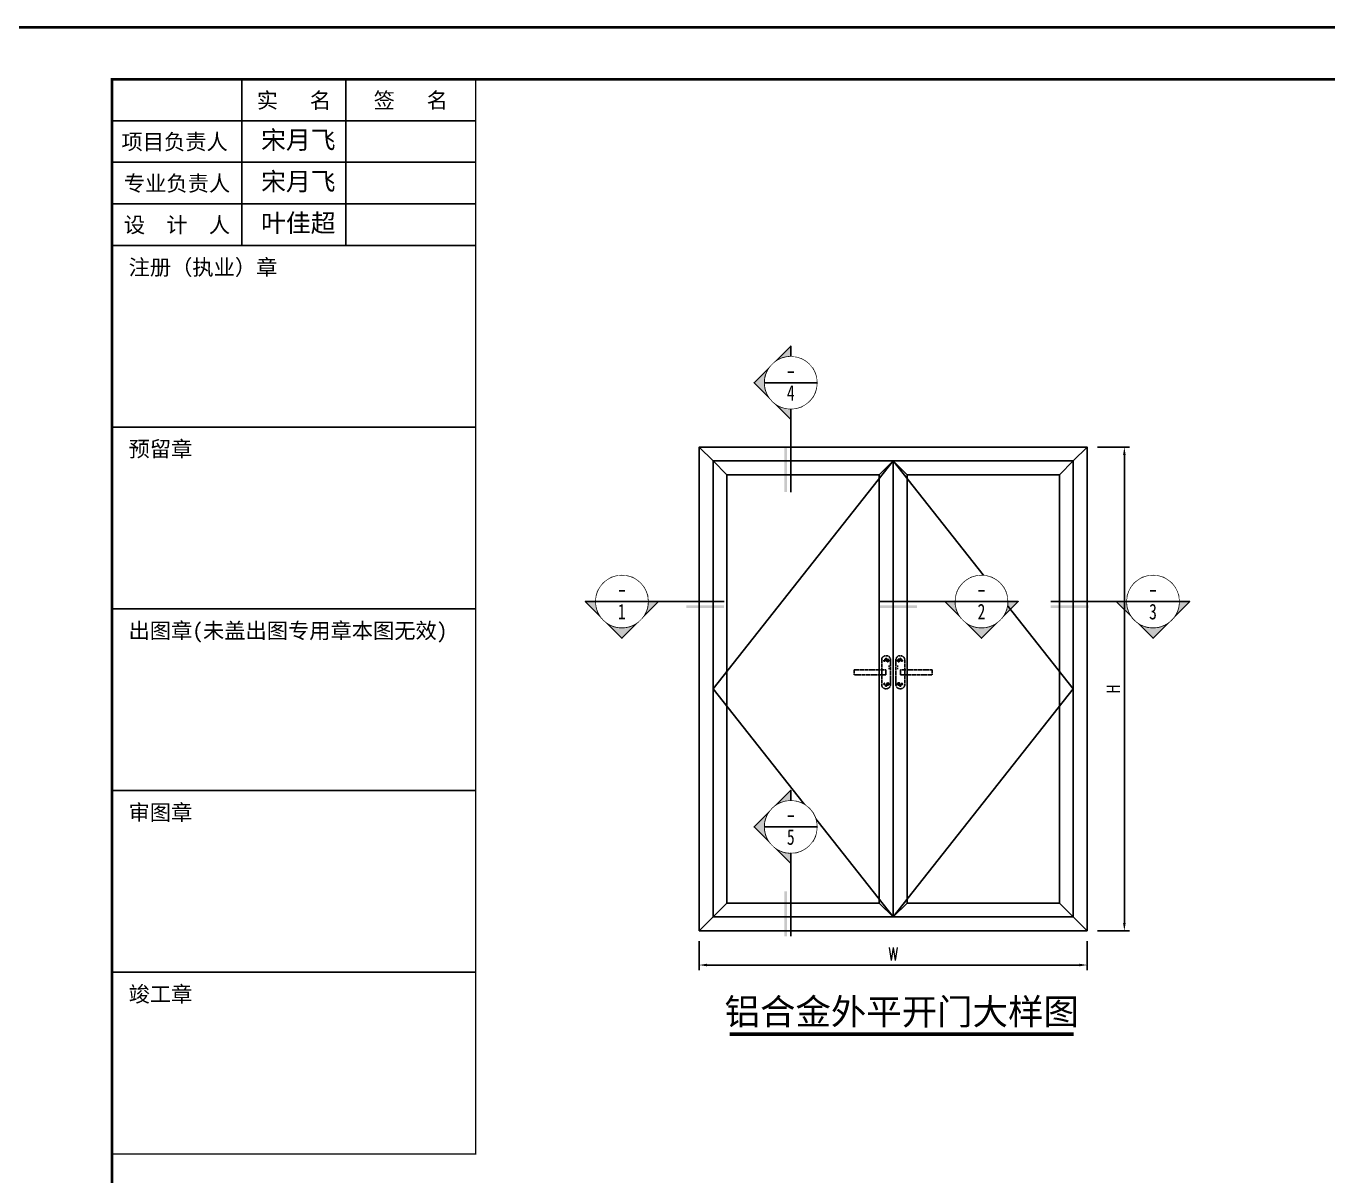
# Model space of a CAD drawing. Extents: x -160106 to 966792, y -663931 to 1550022.
# Drawn here: x -31219 to -30467, y -86229 to -85564 of the extents above; entities that cross this region are included whole.
import ezdxf
from ezdxf.enums import TextEntityAlignment as Align

# ---------------------------------------------------------------- set-up
doc = ezdxf.new("R2010")
doc.units = 0
doc.linetypes.add('ZN-DASH', pattern=[0.35, 0.25, -0.1])
for name, color, linetype in [('!ZN1-填充-8', 8, 'Continuous'), ('!ZN1-标注-173', 173, 'Continuous'), ('!ZN3-玻璃幕墙-4', 4, 'Continuous'), ('!ZN4-配件-11', 11, 'Continuous'), ('!ZN7-符号-173', 173, 'Continuous'), ('!ZN7-索引-3', 3, 'Continuous'), ('0-cxFrame', 155, 'Continuous'), ('qianming', 155, 'Continuous')]:
    doc.layers.add(name, color=color, linetype=linetype)
doc.layers.add('0-cxText', color=131, linetype='Continuous', lineweight=25)
doc.styles.add('cx_biaoti', font='')
doc.styles.add('cx_tuming', font='simhei.ttf')
doc.styles.add('cx_tuqian1', font='')
doc.styles.add('ZNDimTStyle', font='ROMANS.shx', dxfattribs={"width": 0.7, "bigfont": 'CHINESE.shx'})
doc.styles.add('中南符号', font='simhei.ttf')
doc.styles.add('图框宋体', font='', dxfattribs={"width": 0.75})
doc.styles.add('黑体', font='simhei.ttf', dxfattribs={"height": 12})
doc.styles.get('cx_biaoti').set_extended_font_data('SimSun')
doc.styles.get('cx_tuqian1').set_extended_font_data('SimSun')
doc.styles.get('图框宋体').set_extended_font_data('SimSun')
doc.dimstyles.new('ZN机械-3-1', dxfattribs={"dimscale": 3, "dimtxt": 2.5, "dimasz": 1.5, "dimexe": 1, "dimexo": 2, "dimgap": 0.9, "dimtad": 1, "dimdec": 0, "dimzin": 0, "dimdsep": 46, "dimtxsty": 'ZNDimTStyle', "dimcen": 2.5, "dimdle": 1, "dimclrd": 173, "dimclre": 173, "dimclrt": 7, "dimazin": 2, "dimtfac": 1, "dimtdec": 0, "dimtix": 1, "dimtmove": 2, "dimatfit": 3, "dimfxl": 0, "dimfrac": 2, "dimtolj": 1, "dimtzin": 0, "dimarcsym": 0})

# ---------------------------------------------------------------- blocks, each defined once
blk = doc.blocks.new('zjcx_lan_xinxi(Dragon)')
for p, q in [((7000, -3200), (0, -3200)), ((7000, -6700), (0, -6700)), ((7000, -10200), (0, -10200)), ((7000, -13700), (0, -13700)), ((7000, -17200), (0, -17200))]:
    blk.add_line(p, q)
at = {"const_width": 25}
blk.add_lwpolyline([(0, -20700), (7000, -20700), (7000, 0), (0, 0)], close=True, dxfattribs=at)
for points in [[(2500, -3200), (2500, 0)], [(4500, -3200), (4500, 0)], [(0, -800), (7000, -800)], [(0, -1600), (7000, -1600)], [(0, -2400), (7000, -2400)]]:
    blk.add_lwpolyline(points)
for points in [[(7000, -3200), (7000, 0)], [(0, -3200), (7000, -3200)], [(0, -20700), (7000, -20700), (7000, -3200)], [(0, -20700), (7000, -20700)]]:
    blk.add_lwpolyline(points, dxfattribs=at)
at = {"style": '图框宋体'}
for s, p in [('实   名', (3500, -400)), ('签   名', (5750, -400)), ('项目负责人', (1204, -1200)), ('专业负责人', (1250, -2000)), ('设  计  人', (1250, -2800))]:
    blk.add_text(s, height=300, dxfattribs=at).set_placement(p, align=Align.MIDDLE)
for s, p in [('注册（执业）章', (318, -3771)), ('预留章', (318, -7271)), ('出图章(未盖出图专用章本图无效)', (318, -10771)), ('审图章', (318, -14271)), ('竣工章', (318, -17771))]:
    blk.add_text(s, height=300, dxfattribs=at).set_placement(p)
blk = doc.blocks.new('T-信息(Dragon)')
at = {"layer": '0-cxFrame'}
blk.add_blockref('zjcx_lan_xinxi(Dragon)', (0, 0), dxfattribs=at)
at = {"layer": 'qianming', "color": 3, "style": 'cx_biaoti'}
for s, p in [('宋月飞', (3585, -1168)), ('宋月飞', (3585, -1968)), ('叶佳超', (3585, -2768))]:
    blk.add_text(s, height=350, dxfattribs=at).set_placement(p, align=Align.MIDDLE_CENTER)
blk = doc.blocks.new('TK22.A2 L(Dragon)')
at = {"layer": '0-cxFrame', "color": 7, "const_width": 0.5}
blk.add_lwpolyline([(0, 0), (-594, 0), (-594, 420), (0, 420)], close=True, dxfattribs=at)
at = {"layer": '0-cxFrame', "const_width": 0.5}
blk.add_lwpolyline([(-80, 10), (-574, 10), (-574, 410), (-80, 410)], close=True, dxfattribs=at)
at = {"layer": '0-cxFrame', "xscale": 0.01, "yscale": 0.01, "zscale": 0.01}
blk.add_blockref('T-信息(Dragon)', (-574, 410), dxfattribs=at)
at = {"style": '黑体', "flags": 4}
blk.add_attdef('图幅', text='', height=3.3, dxfattribs=at).set_placement((-40, 3), align=Align.RIGHT)
at = {"layer": '0-cxText', "flags": 4}
for tag, height, style, p in [('建设单位', 3.5, 'cx_tuming', (-45, 240)), ('项目名称', 3.5, 'cx_tuming', (-45, 210)), ('子项名称', 3.5, 'cx_tuming', (-45, 180)), ('工程编号', 3.3, 'cx_tuqian1', (-35, 165)), ('图名1', 3.5, 'cx_tuming', (-45, 87)), ('图名2', 3.5, 'cx_tuming', (-45, 79)), ('图名3', 3.5, 'cx_tuming', (-45, 71)), ('出图日期', 3.3, 'cx_tuqian1', (-39, 60)), ('专业', 3.3, 'cx_tuqian1', (-55, 52)), ('图号', 3.3, 'cx_tuqian1', (-55, 44)), ('版次', 3.3, 'cx_tuqian1', (-20, 44))]:
    blk.add_attdef(tag, text='', height=height, dxfattribs=dict(at, style=style)).set_placement(p, align=Align.MIDDLE)
at = {"layer": 'Defpoints', "color": 6, "flags": 4}
for tag, height, style, p in [('tufu', 3.3, '黑体', (-12, 12)), ('dwfname', 4, 'cx_tuqian1', (-80, 3))]:
    blk.add_attdef(tag, text='', height=height, dxfattribs=dict(at, style=style)).set_placement(p, align=Align.RIGHT)
blk = doc.blocks.new('ZS-M')
at = {"layer": '!ZN4-配件-11', "linetype": 'ZN-DASH', "ltscale": 15}
for p, q in [((8.3, 21.4), (11.9, 21.4)), ((8.3, 13.3), (11.9, 13.3))]:
    blk.add_line(p, q, dxfattribs=at)
blk.add_lwpolyline([(11.9, -55.1, -0.394027), (-11.9, -55.1, -0.20765), (-15.8, -46.4), (-15.8, 46.4, -0.207545), (-11.9, 55.1, -0.393898), (11.9, 55.2, -0.208065), (15.7, 46.4), (15.7, -46.4, -0.20791)], format="xyb", close=True, dxfattribs=at)
blk.add_lwpolyline([(-0.2, 9.1), (-0.2, -9.1), (-115, -9.1), (-115, 9.1)], close=True, dxfattribs=at)
for centre, radius in [((0, 48), 2.5), ((6, 42.5), 4.5), ((-6, 42.5), 2.5), ((6, 42.5), 2.5), ((-6, -42.5), 2.5), ((0, -48), 2.5), ((6, -42.5), 4.5), ((6, -42.5), 2.5)]:
    blk.add_circle(centre, radius, dxfattribs=at)
blk = doc.blocks.new('*U3619')
at = {"const_width": 0.7}
blk.add_lwpolyline([(0, 0), (66.19, 0)], dxfattribs=at)
at = {"color": 0, "style": '中南符号', "flags": 8}
blk.add_attdef('图名', text='', height=5, dxfattribs=at).set_placement((33.1, 1.85), align=Align.CENTER)
blk.add_attdef('比例', (68.99, 1.85), '', height=4, dxfattribs=at)
blk = doc.blocks.new('*U1744')
h = blk.add_hatch(color=256)
h.paths.add_polyline_path([(13.64, 2.54), (10.1, -1), (12.17, -1, -0.198912)])
h.paths.add_polyline_path([(20.71, 2.54), (17.17, 6.07), (13.64, 2.54, -0.414214)])
h.paths.add_polyline_path([(22.17, -1), (24.24, -1), (20.71, 2.54, -0.198912)])
for points in [[(13.64, 2.54, -0.414214), (20.71, 2.54), (17.17, 6.07), (13.64, 2.54, -0.414214)], [(10.1, -1), (12.17, -1, -0.198912), (13.64, 2.54), (10.1, -1)], [(22.17, -1), (24.24, -1), (20.71, 2.54, -0.198912), (22.17, -1)]]:
    blk.add_lwpolyline(points, format="xyb", close=True)
at = {"ltscale": 10}
blk.add_circle((17.17, -1), 5, dxfattribs=at)
at = {"linetype": 'Continuous'}
for points in [[(-2.5, 0.25), (-2.5, -0.25), (2.5, 0.25), (2.5, -0.25)], [(-0.23, 0.25), (-0.23, -0.25), (4.77, 0.25), (4.77, -0.25)]]:
    blk.add_trace(points, dxfattribs=at)
blk.add_wipeout([(17.26, 4), (17.63, 3.98), (18, 3.94), (18.36, 3.86), (18.72, 3.76), (19.06, 3.63), (19.4, 3.48), (19.73, 3.3), (20.04, 3.1), (20.33, 2.88), (20.61, 2.64), (20.87, 2.37), (21.11, 2.09), (21.33, 1.79), (21.52, 1.48), (21.69, 1.15), (21.84, 0.81), (21.96, 0.46), (22.05, 0.1), (22.12, -0.26), (22.16, -0.63), (22.18, -1), (22.16, -1.37), (22.12, -1.74), (22.05, -2.1), (21.96, -2.46), (21.84, -2.81), (21.69, -3.15), (21.52, -3.48), (21.33, -3.79), (21.11, -4.09), (20.87, -4.37), (20.61, -4.64), (20.33, -4.88), (20.04, -5.1), (19.73, -5.3), (19.4, -5.48), (19.06, -5.63), (18.72, -5.76), (18.36, -5.86), (18, -5.94), (17.63, -5.98), (17.26, -6), (16.89, -6), (16.52, -5.96), (16.16, -5.9), (15.8, -5.81), (15.45, -5.7), (15.11, -5.56), (14.78, -5.42), (14.46, -5.21), (14.15, -4.99), (13.87, -4.76), (13.6, -4.51), (13.35, -4.23), (13.12, -3.94), (12.91, -3.64), (12.73, -3.31), (12.57, -2.98), (12.44, -2.63), (12.33, -2.28), (12.25, -1.92), (12.2, -1.55), (12.17, -1.18), (12.17, -0.82), (12.2, -0.45), (12.25, -0.08), (12.33, 0.28), (12.44, 0.63), (12.57, 0.98), (12.73, 1.31), (12.91, 1.64), (13.12, 1.94), (13.35, 2.23), (13.6, 2.51), (13.87, 2.76), (14.15, 2.99), (14.46, 3.21), (14.78, 3.4), (15.11, 3.56), (15.45, 3.7), (15.8, 3.81), (16.16, 3.9), (16.52, 3.96), (16.89, 4)], dxfattribs=at)
blk.add_line((12.17, -1), (22.18, -1), dxfattribs=at)
blk.add_lwpolyline([(12.17, -1), (8.18, -1), (-2.5, -1)], dxfattribs=at)
at = {"color": 0, "style": '中南符号', "width": 0.692568}
blk.add_attdef('图号', text='', height=3, rotation=180, dxfattribs=at).set_placement((20.91, 2.44), (13.44, 2.44), align=Align.FIT)
at = {"color": 0, "style": '中南符号'}
blk.add_attdef('视图', text='', height=3, rotation=180, dxfattribs=at).set_placement((17.17, -1), align=Align.BOTTOM_CENTER)
blk = doc.blocks.new('*U1745')
h = blk.add_hatch(color=256)
h.paths.add_polyline_path([(15.04, 2.54), (11.5, -1), (13.57, -1, -0.198912)])
h.paths.add_polyline_path([(22.11, 2.54), (18.57, 6.07), (15.04, 2.54, -0.414214)])
h.paths.add_polyline_path([(23.57, -1), (25.64, -1), (22.11, 2.54, -0.198912)])
for points in [[(15.04, 2.54, -0.414214), (22.11, 2.54), (18.57, 6.07), (15.04, 2.54, -0.414214)], [(11.5, -1), (13.57, -1, -0.198912), (15.04, 2.54), (11.5, -1)], [(23.57, -1), (25.64, -1), (22.11, 2.54, -0.198912), (23.57, -1)]]:
    blk.add_lwpolyline(points, format="xyb", close=True)
at = {"ltscale": 10}
blk.add_circle((18.57, -1), 5, dxfattribs=at)
at = {"linetype": 'Continuous'}
for points in [[(-2.5, 0.25), (-2.5, -0.25), (2.5, 0.25), (2.5, -0.25)], [(1.17, 0.25), (1.17, -0.25), (6.17, 0.25), (6.17, -0.25)]]:
    blk.add_trace(points, dxfattribs=at)
blk.add_wipeout([(18.66, 4), (19.03, 3.98), (19.4, 3.94), (19.76, 3.86), (20.12, 3.76), (20.47, 3.63), (20.8, 3.48), (21.13, 3.3), (21.44, 3.1), (21.73, 2.88), (22.01, 2.64), (22.27, 2.37), (22.51, 2.09), (22.73, 1.79), (22.92, 1.48), (23.09, 1.15), (23.24, 0.81), (23.36, 0.46), (23.45, 0.1), (23.52, -0.26), (23.56, -0.63), (23.58, -1), (23.56, -1.37), (23.52, -1.74), (23.45, -2.1), (23.36, -2.46), (23.24, -2.81), (23.09, -3.15), (22.92, -3.48), (22.73, -3.79), (22.51, -4.09), (22.27, -4.37), (22.01, -4.64), (21.73, -4.88), (21.44, -5.1), (21.13, -5.3), (20.8, -5.48), (20.47, -5.63), (20.12, -5.76), (19.76, -5.86), (19.4, -5.94), (19.03, -5.98), (18.66, -6), (18.29, -6), (17.93, -5.96), (17.56, -5.9), (17.2, -5.81), (16.85, -5.7), (16.51, -5.56), (16.18, -5.42), (15.86, -5.21), (15.55, -4.99), (15.27, -4.76), (15, -4.51), (14.75, -4.23), (14.52, -3.94), (14.32, -3.64), (14.13, -3.31), (13.97, -2.98), (13.84, -2.63), (13.73, -2.28), (13.65, -1.92), (13.6, -1.55), (13.57, -1.18), (13.57, -0.82), (13.6, -0.45), (13.65, -0.08), (13.73, 0.28), (13.84, 0.63), (13.97, 0.98), (14.13, 1.31), (14.32, 1.64), (14.52, 1.94), (14.75, 2.23), (15, 2.51), (15.27, 2.76), (15.55, 2.99), (15.86, 3.21), (16.18, 3.4), (16.51, 3.56), (16.85, 3.7), (17.2, 3.81), (17.56, 3.9), (17.93, 3.96), (18.29, 4)], dxfattribs=at)
blk.add_line((18.57, -6.01), (18.57, 4.01), dxfattribs=at)
blk.add_lwpolyline([(13.57, -1), (9.58, -1), (-2.5, -1)], dxfattribs=at)
at = {"color": 0, "style": '中南符号'}
blk.add_attdef('视图', text='', height=3, rotation=270, dxfattribs=at).set_placement((18.57, -1), align=Align.BOTTOM_CENTER)
at = {"color": 0, "style": '中南符号', "width": 0.692568}
blk.add_attdef('图号', text='', height=3, rotation=270, dxfattribs=at).set_placement((15.13, 2.74), (15.13, -4.73), align=Align.FIT)
blk = doc.blocks.new('*D3672')
at = {"layer": '!ZN1-标注-173', "color": 173, "lineweight": -2, "ltscale": 30, "transparency": 16777216}
for p, q in [((-30830.55, -86093.2), (-30830.55, -86110.02)), ((-30606.55, -86093.2), (-30606.55, -86110.02)), ((-30826.05, -86107.02), (-30611.05, -86107.02))]:
    blk.add_line(p, q, dxfattribs=at)
at = {"layer": '!ZN1-标注-173', "color": 173, "ltscale": 30, "transparency": 16777216}
for points in [[(-30826.05, -86106.27), (-30826.05, -86107.77), (-30830.55, -86107.02)], [(-30611.05, -86106.27), (-30611.05, -86107.77), (-30606.55, -86107.02)]]:
    blk.add_solid(points, dxfattribs=at)
at = {"layer": 'Defpoints', "color": 0, "ltscale": 30, "transparency": 16777216}
for p in [(-30830.55, -86087.2), (-30606.55, -86087.2), (-30606.55, -86107.02)]:
    blk.add_point(p, dxfattribs=at)
at = {"layer": '!ZN1-标注-173', "color": 7, "ltscale": 30, "transparency": 16777216, "insert": (-30718.55, -86100.57), "char_height": 7.5, "attachment_point": 5, "style": 'ZNDimTStyle'}
blk.add_mtext('\\A1;W', dxfattribs=at)
blk = doc.blocks.new('*D3673')
at = {"layer": '!ZN1-标注-173', "color": 173, "lineweight": -2, "ltscale": 30, "transparency": 16777216}
for p, q in [((-30600.55, -85807.73), (-30582.05, -85807.73)), ((-30585.05, -86082.7), (-30585.05, -85812.23)), ((-30600.55, -86087.2), (-30582.05, -86087.2))]:
    blk.add_line(p, q, dxfattribs=at)
at = {"layer": '!ZN1-标注-173', "color": 173, "ltscale": 30, "transparency": 16777216}
for points in [[(-30585.8, -85812.23), (-30584.3, -85812.23), (-30585.05, -85807.73)], [(-30585.8, -86082.7), (-30584.3, -86082.7), (-30585.05, -86087.2)]]:
    blk.add_solid(points, dxfattribs=at)
at = {"layer": 'Defpoints', "color": 0, "ltscale": 30, "transparency": 16777216}
for p in [(-30606.55, -85807.73), (-30585.05, -85807.73), (-30606.55, -86087.2)]:
    blk.add_point(p, dxfattribs=at)
at = {"layer": '!ZN1-标注-173', "color": 7, "ltscale": 30, "transparency": 16777216, "insert": (-30591.5, -85947.47), "char_height": 7.5, "attachment_point": 5, "rotation": 90, "style": 'ZNDimTStyle'}
blk.add_mtext('\\A1;H', dxfattribs=at)
blk = doc.blocks.new('*U3649')
h = blk.add_hatch(color=256)
h.paths.add_polyline_path([(13.64, -2.54), (10.1, 1), (12.17, 1, 0.198912)])
h.paths.add_polyline_path([(20.71, -2.54), (17.17, -6.07), (13.64, -2.54, 0.414214)])
h.paths.add_polyline_path([(22.17, 1), (24.24, 1), (20.71, -2.54, 0.198912)])
for points in [[(10.1, 1), (12.17, 1, 0.198912), (13.64, -2.54), (10.1, 1)], [(22.17, 1), (24.24, 1), (20.71, -2.54, 0.198912), (22.17, 1)], [(13.64, -2.54, 0.414214), (20.71, -2.54), (17.17, -6.07), (13.64, -2.54, 0.414214)]]:
    blk.add_lwpolyline(points, format="xyb", close=True)
at = {"ltscale": 10}
blk.add_circle((17.17, 1), 5, dxfattribs=at)
at = {"linetype": 'Continuous'}
for points in [[(-2.5, -0.25), (-2.5, 0.25), (2.5, -0.25), (2.5, 0.25)], [(-0.23, -0.25), (-0.23, 0.25), (4.77, -0.25), (4.77, 0.25)]]:
    blk.add_trace(points, dxfattribs=at)
blk.add_wipeout([(17.26, 6), (17.63, 5.98), (18, 5.94), (18.36, 5.86), (18.72, 5.76), (19.06, 5.63), (19.4, 5.48), (19.73, 5.3), (20.04, 5.1), (20.33, 4.88), (20.61, 4.64), (20.87, 4.37), (21.11, 4.09), (21.33, 3.79), (21.52, 3.48), (21.69, 3.15), (21.84, 2.81), (21.96, 2.46), (22.05, 2.1), (22.12, 1.74), (22.16, 1.37), (22.18, 1), (22.16, 0.63), (22.12, 0.26), (22.05, -0.1), (21.96, -0.46), (21.84, -0.81), (21.69, -1.15), (21.52, -1.48), (21.33, -1.79), (21.11, -2.09), (20.87, -2.37), (20.61, -2.64), (20.33, -2.88), (20.04, -3.1), (19.73, -3.3), (19.4, -3.48), (19.06, -3.63), (18.72, -3.76), (18.36, -3.86), (18, -3.94), (17.63, -3.98), (17.26, -4), (16.89, -4), (16.52, -3.96), (16.16, -3.9), (15.8, -3.81), (15.45, -3.7), (15.11, -3.56), (14.78, -3.42), (14.46, -3.21), (14.15, -2.99), (13.87, -2.76), (13.6, -2.51), (13.35, -2.23), (13.12, -1.94), (12.91, -1.64), (12.73, -1.31), (12.57, -0.98), (12.44, -0.63), (12.33, -0.28), (12.25, 0.08), (12.2, 0.45), (12.17, 0.82), (12.17, 1.18), (12.2, 1.55), (12.25, 1.92), (12.33, 2.28), (12.44, 2.63), (12.57, 2.98), (12.73, 3.31), (12.91, 3.64), (13.12, 3.94), (13.35, 4.23), (13.6, 4.51), (13.87, 4.76), (14.15, 4.99), (14.46, 5.21), (14.78, 5.4), (15.11, 5.56), (15.45, 5.7), (15.8, 5.81), (16.16, 5.9), (16.52, 5.96), (16.89, 6)], dxfattribs=at)
blk.add_line((22.18, 1), (12.17, 1), dxfattribs=at)
blk.add_lwpolyline([(12.17, 1), (8.18, 1), (-2.5, 1)], dxfattribs=at)
at = {"color": 0, "style": '中南符号'}
blk.add_attdef('视图', text='', height=3, dxfattribs=at).set_placement((17.17, 1), align=Align.BOTTOM_CENTER)
at = {"color": 0, "style": '中南符号', "width": 0.692568}
blk.add_attdef('图号', text='', height=3, dxfattribs=at).set_placement((13.43, -2.44), (20.9, -2.44), align=Align.FIT)
blk = doc.blocks.new('*U3650')
h = blk.add_hatch(color=256)
h.paths.add_polyline_path([(13.64, -2.54), (10.1, 1), (12.17, 1, 0.198912)])
h.paths.add_polyline_path([(20.71, -2.54), (17.17, -6.07), (13.64, -2.54, 0.414214)])
h.paths.add_polyline_path([(22.17, 1), (24.24, 1), (20.71, -2.54, 0.198912)])
for points in [[(10.1, 1), (12.17, 1, 0.198912), (13.64, -2.54), (10.1, 1)], [(22.17, 1), (24.24, 1), (20.71, -2.54, 0.198912), (22.17, 1)], [(13.64, -2.54, 0.414214), (20.71, -2.54), (17.17, -6.07), (13.64, -2.54, 0.414214)]]:
    blk.add_lwpolyline(points, format="xyb", close=True)
at = {"ltscale": 10}
blk.add_circle((17.17, 1), 5, dxfattribs=at)
at = {"linetype": 'Continuous'}
for points in [[(-2.5, -0.25), (-2.5, 0.25), (2.5, -0.25), (2.5, 0.25)], [(-0.23, -0.25), (-0.23, 0.25), (4.77, -0.25), (4.77, 0.25)]]:
    blk.add_trace(points, dxfattribs=at)
blk.add_wipeout([(17.26, 6), (17.63, 5.98), (18, 5.94), (18.36, 5.86), (18.72, 5.76), (19.06, 5.63), (19.4, 5.48), (19.73, 5.3), (20.04, 5.1), (20.33, 4.88), (20.61, 4.64), (20.87, 4.37), (21.11, 4.09), (21.33, 3.79), (21.52, 3.48), (21.69, 3.15), (21.84, 2.81), (21.96, 2.46), (22.05, 2.1), (22.12, 1.74), (22.16, 1.37), (22.18, 1), (22.16, 0.63), (22.12, 0.26), (22.05, -0.1), (21.96, -0.46), (21.84, -0.81), (21.69, -1.15), (21.52, -1.48), (21.33, -1.79), (21.11, -2.09), (20.87, -2.37), (20.61, -2.64), (20.33, -2.88), (20.04, -3.1), (19.73, -3.3), (19.4, -3.48), (19.06, -3.63), (18.72, -3.76), (18.36, -3.86), (18, -3.94), (17.63, -3.98), (17.26, -4), (16.89, -4), (16.52, -3.96), (16.16, -3.9), (15.8, -3.81), (15.45, -3.7), (15.11, -3.56), (14.78, -3.42), (14.46, -3.21), (14.15, -2.99), (13.87, -2.76), (13.6, -2.51), (13.35, -2.23), (13.12, -1.94), (12.91, -1.64), (12.73, -1.31), (12.57, -0.98), (12.44, -0.63), (12.33, -0.28), (12.25, 0.08), (12.2, 0.45), (12.17, 0.82), (12.17, 1.18), (12.2, 1.55), (12.25, 1.92), (12.33, 2.28), (12.44, 2.63), (12.57, 2.98), (12.73, 3.31), (12.91, 3.64), (13.12, 3.94), (13.35, 4.23), (13.6, 4.51), (13.87, 4.76), (14.15, 4.99), (14.46, 5.21), (14.78, 5.4), (15.11, 5.56), (15.45, 5.7), (15.8, 5.81), (16.16, 5.9), (16.52, 5.96), (16.89, 6)], dxfattribs=at)
blk.add_line((22.18, 1), (12.17, 1), dxfattribs=at)
blk.add_lwpolyline([(12.17, 1), (8.18, 1), (-2.5, 1)], dxfattribs=at)
at = {"color": 0, "style": '中南符号'}
blk.add_attdef('视图', text='', height=3, dxfattribs=at).set_placement((17.17, 1), align=Align.BOTTOM_CENTER)
at = {"color": 0, "style": '中南符号', "width": 0.692568}
blk.add_attdef('图号', text='', height=3, dxfattribs=at).set_placement((13.43, -2.44), (20.9, -2.44), align=Align.FIT)

msp = doc.modelspace()

# ---------------------------------------------------------------- linework, layer by layer
at = {"layer": '!ZN1-填充-8', "ltscale": 10}
for points in [[(-30822.55, -85947.47), (-30718.55, -85815.73)], [(-30614.55, -85947.47), (-30718.55, -85815.73)], [(-30822.55, -85947.47), (-30718.55, -86079.2)], [(-30614.55, -85947.47), (-30718.55, -86079.2)]]:
    msp.add_lwpolyline(points, dxfattribs=at)
at = {"layer": '!ZN3-玻璃幕墙-4'}
for p, q in [((-30822.55, -85815.73), (-30830.55, -85807.73)), ((-30614.55, -85815.73), (-30606.55, -85807.73)), ((-30814.55, -85823.73), (-30822.55, -85815.73)), ((-30726.55, -85823.73), (-30718.55, -85815.73)), ((-30718.55, -85815.73), (-30718.55, -86079.2)), ((-30718.55, -85815.73), (-30718.55, -86079.2)), ((-30710.55, -85823.73), (-30718.55, -85815.73)), ((-30622.55, -85823.73), (-30614.55, -85815.73)), ((-30814.55, -86071.2), (-30822.55, -86079.2)), ((-30726.55, -86071.2), (-30718.55, -86079.2)), ((-30710.55, -86071.2), (-30718.55, -86079.2)), ((-30622.55, -86071.2), (-30614.55, -86079.2)), ((-30822.55, -86079.2), (-30830.55, -86087.2)), ((-30614.55, -86079.2), (-30606.55, -86087.2))]:
    msp.add_line(p, q, dxfattribs=at)
for points in [[(-30606.55, -86087.2), (-30830.55, -86087.2), (-30830.55, -85807.73), (-30606.55, -85807.73)], [(-30614.55, -86079.2), (-30822.55, -86079.2), (-30822.55, -85815.73), (-30614.55, -85815.73)], [(-30814.55, -85823.73), (-30726.55, -85823.73), (-30726.55, -86071.2), (-30814.55, -86071.2)], [(-30622.55, -85823.73), (-30710.55, -85823.73), (-30710.55, -86071.2), (-30622.55, -86071.2)]]:
    msp.add_lwpolyline(points, close=True, dxfattribs=at)

# ---------------------------------------------------------------- block references
at = {"layer": '!ZN4-配件-11', "yscale": 0.16, "zscale": 0.16}
for p, xscale in [((-30722.67, -85937.85), 0.16), ((-30714.43, -85937.85), -0.16)]:
    msp.add_blockref('ZS-M', p, dxfattribs=dict(at, xscale=xscale))
at = {"layer": '!ZN7-符号-173', "color": 7, "ltscale": 30}
ref = msp.add_blockref('*U3619', (-30812.9, -86147.01), dxfattribs=dict(at, xscale=3, yscale=3, zscale=3))
ref.add_attrib('图名', '铝合金外平开门大样图', dxfattribs={"layer": '0', "color": 0, "height": 15, "style": '中南符号'}).set_placement((-30713.61, -86141.47), align=Align.CENTER)
at = {"layer": '0-cxFrame', "xscale": 3, "yscale": 3, "zscale": 3}
msp.add_blockref('TK22.A2 L(Dragon)', (-29447.62, -86825.19), dxfattribs=at)

# ---------------------------------------------------------------- dimensions: what is measured, and where the dimension line sits
at = {"layer": '!ZN1-标注-173', "ltscale": 30}
dim = msp.add_linear_dim(base=(-30585.05, -85807.73), p1=(-30606.55, -86087.2), p2=(-30606.55, -85807.73), angle=90, text='H', dimstyle='ZN机械-3-1', dxfattribs=at)
dim.commit()
dim.dimension.update_dxf_attribs({"geometry": '*D3673', "text_midpoint": (-30591.5, -85947.47)})

# ---------------------------------------------------------------- next in the draw order: block references
at = {"layer": '!ZN7-索引-3', "color": 7, "ltscale": 30, "xscale": 3, "yscale": 3, "zscale": 3}
for name, p, rotation, values in [('*U1745', (-30780.67, -85826.29), 90, {'视图': '-', '图号': '  4  '}), ('*U1744', (-30823.69, -85899.99), 180, {'视图': '-', '图号': '  1  '}), ('*U1745', (-30780.67, -86082.93), 90, {'视图': '-', '图号': '  5  '})]:
    msp.add_blockref(name, p, dxfattribs=dict(at, rotation=rotation)).add_auto_attribs(values)
for name, p, values in [('*U3649', (-30719.06, -85899.99), {'视图': '-', '图号': '  2  '}), ('*U3650', (-30620.01, -85899.99), {'视图': '-', '图号': '  3  '})]:
    msp.add_blockref(name, p, dxfattribs=at).add_auto_attribs(values)

# ---------------------------------------------------------------- next in the draw order: dimensions: what is measured, and where the dimension line sits
at = {"layer": '!ZN1-标注-173', "ltscale": 30}
dim = msp.add_linear_dim(base=(-30606.55, -86107.02), p1=(-30830.55, -86087.2), p2=(-30606.55, -86087.2), text='W', dimstyle='ZN机械-3-1', dxfattribs=at)
dim.commit()
dim.dimension.update_dxf_attribs({"geometry": '*D3672', "text_midpoint": (-30718.55, -86100.57)})

doc.saveas('drawing.dxf')
